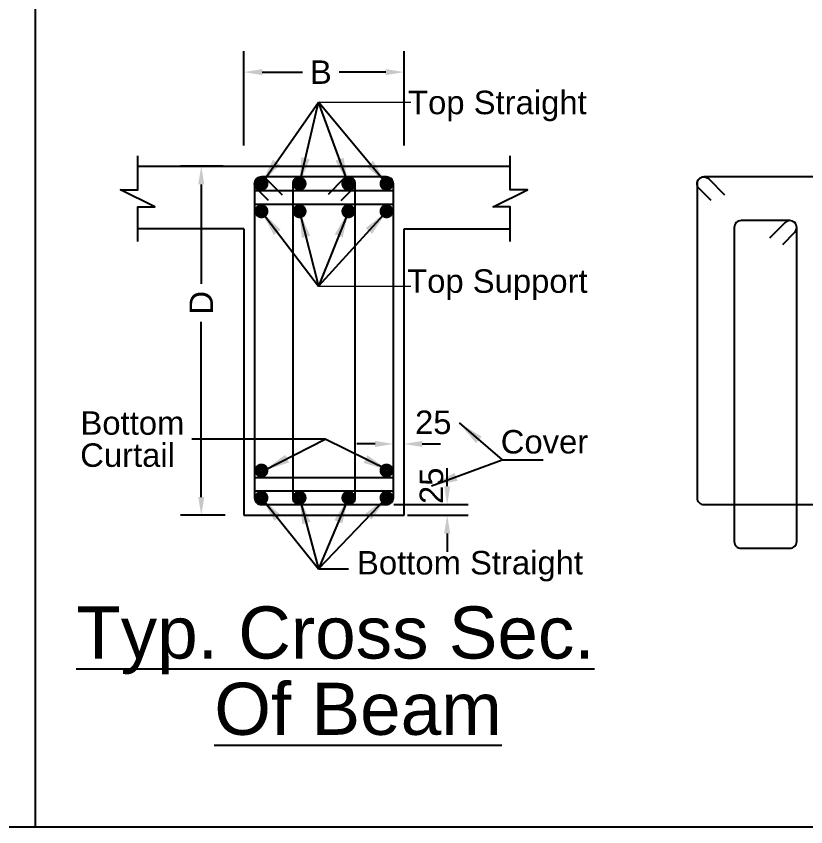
# Model space of a CAD drawing. Extents: x -100 to 77860, y -106 to 57915.
# Drawn here: x 40022 to 47588, y 31731 to 39502 of the extents above; entities that cross this region are included whole.
import ezdxf
from ezdxf.enums import TextEntityAlignment as Align

# ---------------------------------------------------------------- set-up
doc = ezdxf.new("R2010")
doc.units = 0
doc.header["$LTSCALE"] = 100
doc.header["$MEASUREMENT"] = 0
doc.header["$PDMODE"] = 3
doc.layers.get('0').update_dxf_attribs({"linetype": 'CONTINUOUS'})
doc.layers.get('DEFPOINTS').update_dxf_attribs({"linetype": 'CONTINUOUS'})
for name, color, linetype in [('3MCO', 7, 'CONTINUOUS'), ('MAIN TEXT', 6, 'CONTINUOUS'), ('TEXT', 7, 'CONTINUOUS')]:
    doc.layers.add(name, color=color, linetype=linetype)
doc.layers.add('DIM', color=252, linetype='CONTINUOUS', lineweight=13)
doc.layers.add('REINF', color=4, linetype='CONTINUOUS', lineweight=25)
doc.styles.add('ARIAL', font='arial.ttf')
doc.styles.add('ROMANS', font='romans', dxfattribs={"width": 0.8})
doc.dimstyles.new('100', dxfattribs={"dimtxt": 225, "dimasz": 175, "dimexe": 200, "dimexo": 200, "dimgap": 90, "dimtad": 1, "dimdec": 0, "dimzin": 0, "dimdsep": 46, "dimtxsty": 'ARIAL', "dimcen": 0, "dimclrd": 252, "dimclre": 252, "dimclrt": 7, "dimadec": 0, "dimazin": 0, "dimtfac": 0.004444, "dimtdec": 0, "dimtix": 1, "dimtofl": 0, "dimtmove": 2, "dimatfit": 3, "dimfxl": 0, "dimtolj": 1, "dimtzin": 0, "dimarcsym": 0})
doc.dimstyles.new('AR', dxfattribs={"dimscale": 100, "dimtxt": 2.25, "dimasz": 2.5, "dimexe": 1, "dimexo": 1, "dimgap": 1, "dimtad": 1, "dimdec": 0, "dimzin": 0, "dimdsep": 46, "dimtxsty": 'ROMANS', "dimcen": 1, "dimdle": 1, "dimclrd": 5, "dimclre": 5, "dimclrt": 3, "dimadec": 0, "dimazin": 0, "dimtfac": 1, "dimtdec": 4, "dimtmove": 0, "dimatfit": 3, "dimfxl": 0, "dimtolj": 1, "dimtzin": 0, "dimarcsym": 0})

# ---------------------------------------------------------------- blocks, each defined once
blk = doc.blocks.new('*D91')
at = {"layer": 'DEFPOINTS', "color": 0}
for p in [(43737.7, 38966), (42203.6, 38063.9), (43737.7, 38063.9)]:
    blk.add_point(p, dxfattribs=at)
at = {"layer": 'DIM', "lineweight": -2}
for p, q in [((42203.6, 38263.9), (42203.6, 39166)), ((43737.7, 38263.9), (43737.7, 39166)), ((42378.6, 38966), (42765.9, 38966)), ((43562.7, 38966), (43115.8, 38966))]:
    blk.add_line(p, q, dxfattribs=at)
at = {"layer": 'DIM'}
for points in [[(42378.6, 38995.2), (42378.6, 38936.8), (42203.6, 38966)], [(43562.7, 38936.8), (43562.7, 38995.2), (43737.7, 38966)]]:
    blk.add_solid(points, dxfattribs=at)
at = {"layer": 'DIM', "color": 7, "insert": (42940.8, 38966), "char_height": 225, "attachment_point": 5, "style": 'ARIAL'}
blk.add_mtext('\\A1;B', dxfattribs=at)
blk = doc.blocks.new('*D92')
at = {"layer": 'DEFPOINTS', "color": 0}
for p in [(41794.7, 38063.9), (42203.6, 38063.9), (42223, 34717.4)]:
    blk.add_point(p, dxfattribs=at)
at = {"layer": 'DIM', "lineweight": -2}
for p, q in [((42003.6, 38063.9), (41594.7, 38063.9)), ((41794.7, 37888.9), (41794.7, 36937.5)), ((41794.7, 34892.4), (41794.7, 36571.4)), ((42023, 34717.4), (41594.7, 34717.4))]:
    blk.add_line(p, q, dxfattribs=at)
at = {"layer": 'DIM'}
for points in [[(41823.9, 37888.9), (41765.6, 37888.9), (41794.7, 38063.9)], [(41765.6, 34892.4), (41823.9, 34892.4), (41794.7, 34717.4)]]:
    blk.add_solid(points, dxfattribs=at)
at = {"layer": 'DIM', "color": 7, "insert": (41794.7, 36754.4), "char_height": 225, "attachment_point": 5, "rotation": 90, "style": 'ARIAL'}
blk.add_mtext('\\A1;D', dxfattribs=at)
blk = doc.blocks.new('*D89')
at = {"layer": 'DEFPOINTS', "color": 0}
for p in [(43737.7, 35401.4), (43635.4, 35348.6), (43737.7, 35348.6)]:
    blk.add_point(p, dxfattribs=at)
at = {"layer": 'DIM', "lineweight": -2}
for p, q in [((43635.4, 35548.6), (43635.4, 35601.4)), ((43737.7, 35548.6), (43737.7, 35601.4)), ((43460.4, 35401.4), (43285.4, 35401.4)), ((43912.7, 35401.4), (44087.7, 35401.4))]:
    blk.add_line(p, q, dxfattribs=at)
at = {"layer": 'DIM'}
for points in [[(43460.4, 35372.2), (43460.4, 35430.6), (43635.4, 35401.4)], [(43912.7, 35430.6), (43912.7, 35372.2), (43737.7, 35401.4)]]:
    blk.add_solid(points, dxfattribs=at)
at = {"layer": 'DIM', "color": 7, "insert": (44017.9, 35607), "char_height": 225, "attachment_point": 5, "style": 'ARIAL'}
blk.add_mtext('\\A1;25', dxfattribs=at)
blk = doc.blocks.new('*D90')
at = {"layer": 'DEFPOINTS', "color": 0}
for p in [(43440.4, 34819.8), (43569.8, 34717.4), (44151.5, 34717.4)]:
    blk.add_point(p, dxfattribs=at)
at = {"layer": 'DIM', "lineweight": -2}
for p, q in [((44151.5, 34994.8), (44151.5, 35169.8)), ((43640.4, 34819.8), (44351.5, 34819.8)), ((43769.8, 34717.4), (44351.5, 34717.4)), ((44151.5, 34542.4), (44151.5, 34367.4))]:
    blk.add_line(p, q, dxfattribs=at)
at = {"layer": 'DIM'}
for points in [[(44122.3, 34994.8), (44180.6, 34994.8), (44151.5, 34819.8)], [(44180.6, 34542.4), (44122.3, 34542.4), (44151.5, 34717.4)]]:
    blk.add_solid(points, dxfattribs=at)
at = {"layer": 'DIM', "color": 7, "insert": (44001.6, 34999.7), "char_height": 225, "attachment_point": 5, "rotation": 90, "style": 'ARIAL'}
blk.add_mtext('\\A1;25', dxfattribs=at)

msp = doc.modelspace()

# ---------------------------------------------------------------- linework, layer by layer
for p, q in [((40205.4, 31730.6), (40205.4, 39992.9)), ((24956.6, 31730.6), (66724.2, 31730.6))]:
    msp.add_line(p, q)
at = {"layer": '3MCO', "linetype": 'Continuous'}
for p, q in [((41185.7, 38063.9), (44755.6, 38063.9)), ((42203.6, 37463.9), (41185.7, 37463.9)), ((42203.6, 37463.9), (42203.6, 34717.4)), ((43737.7, 34717.4), (43737.7, 37463.9)), ((43737.7, 37463.9), (44755.6, 37463.9)), ((42203.6, 34717.4), (43737.7, 34717.4))]:
    msp.add_line(p, q, dxfattribs=at)
at = {"layer": '3MCO'}
for points in [[(41185.7, 37343.6), (41185.7, 37673.3), (41350.3, 37673.3), (41021.1, 37837.9), (41185.7, 37837.9), (41185.7, 38163.8)], [(44755.6, 37343.6), (44755.6, 37673.3), (44591, 37673.3), (44920.2, 37837.9), (44755.6, 37837.9), (44755.6, 38163.8)]]:
    msp.add_lwpolyline(points, dxfattribs=at)
at = {"layer": 'DIM'}
for p, q in [((42919.5, 38678.2), (43803.5, 38678.2)), ((42919.5, 36913.5), (43803.5, 36913.5))]:
    msp.add_line(p, q, dxfattribs=at)
at = {"layer": 'REINF'}
for p, q in [((42305.9, 37829.7), (43635.4, 37829.7)), ((42305.9, 37698.7), (43635.4, 37698.7)), ((42305.9, 35080.6), (43635.4, 35080.6)), ((42305.9, 34950.6), (43635.4, 34950.6))]:
    msp.add_line(p, q, dxfattribs=at)
at = {"layer": 'REINF', "const_width": 68.6}
for points in [[(42338.6, 37896.2, 1), (42404.1, 37896.2, 1)], [(42704.1, 37896.2, 1), (42769.5, 37896.2, 1)], [(43171.8, 37896.2, 1), (43237.2, 37896.2, 1)], [(43602.7, 37896.2, -1), (43537.2, 37896.2, -1)], [(42338.6, 37631.8, 1), (42404.1, 37631.8, 1)], [(42704.1, 37631.8, 1), (42769.5, 37631.8, 1)], [(43171.8, 37631.8, 1), (43237.2, 37631.8, 1)], [(43602.7, 37631.8, -1), (43537.2, 37631.8, -1)], [(42338.6, 35146.1, 1), (42404.1, 35146.1, 1)], [(43602.7, 35146.1, -1), (43537.2, 35146.1, -1)], [(42338.6, 34885.2, -1), (42404.1, 34885.2, -1)], [(42704.1, 34885.2, -1), (42769.5, 34885.2, -1)], [(43171.8, 34885.2, -1), (43237.2, 34885.2, -1)], [(43602.7, 34885.2, 1), (43537.2, 34885.2, 1)]]:
    msp.add_lwpolyline(points, format="xyb", close=True, dxfattribs=at)
at = {"layer": 'REINF'}
for points in [[(43204.5, 37961.7), (42371.3, 37961.7, 0.414214), (42305.9, 37896.3), (42305.9, 34885.2, 0.414214), (42371.3, 34819.8), (43204.5, 34819.8, 0.414214), (43270, 34885.2), (43270, 37896.3, 0.414214)], [(43570, 37961.7), (42736.8, 37961.7, 0.414214), (42671.3, 37896.3), (42671.3, 34885.2, 0.414214), (42736.8, 34819.8), (43570, 34819.8, 0.414214), (43635.4, 34885.2), (43635.4, 37896.3, 0.414214)], [(47809.8, 37961.7), (46611.2, 37961.7, 0.414214), (46545.7, 37896.3), (46545.7, 34885.2, 0.414214), (46611.2, 34819.8), (47809.8, 34819.8, 0.414214), (47875.3, 34885.2), (47875.3, 37896.3, 0.414214)], [(47435, 37542.5), (46967.2, 37542.5, 0.414214), (46901.8, 37477.1), (46901.8, 34466.1, 0.414214), (46967.2, 34400.6), (47435, 34400.6, 0.414214), (47500.4, 34466.1), (47500.4, 37477.1, 0.414214)]]:
    msp.add_lwpolyline(points, format="xyb", close=True, dxfattribs=at)
for points in [[(42440.1, 37733.9), (42324.9, 37850.1, -1), (42417.8, 37942.3), (42569.8, 37789)], [(43135.7, 37733.9), (43251, 37850.1, 1), (43158, 37942.3), (43009.3, 37792.4)], [(46680, 37734), (46564.7, 37850.2, -1), (46657.7, 37942.4), (46809.7, 37789.1)], [(47366.2, 37314.8), (47481.4, 37431, 1), (47388.5, 37523.2), (47239.8, 37373.3)]]:
    msp.add_lwpolyline(points, format="xyb", dxfattribs=at)

# ---------------------------------------------------------------- texts
at = {"layer": 'MAIN TEXT', "style": 'ARIAL'}
for s, p in [('%%UTyp. Cross Sec.', (40596.6, 33343.5)), ('%%UOf Beam', (41919.7, 32612.2))]:
    msp.add_text(s, height=500, dxfattribs=at).set_placement(p)
at = {"layer": 'TEXT', "style": 'ARIAL'}
for s, p in [('Top Straight', (44632.3, 38647.1)), ('Top Support', (44632.3, 36930.2)), ('Bottom ', (41178.6, 35600.4)), ('Cover', (45083.6, 35422.2)), ('Curtail', (41088.6, 35298.5)), ('Bottom Straight', (44370.3, 34234.7))]:
    msp.add_text(s, height=225, dxfattribs=at).set_placement(p, align=Align.MIDDLE)

# ---------------------------------------------------------------- dimensions: what is measured, and where the dimension line sits
at = {"layer": 'DIM'}
for base, p1, p2, text, picture, middle in [((43737.7, 38966), (42203.6, 38063.9), (43737.7, 38063.9), 'B', '*D91', (42940.8, 38966)), ((43737.7, 35401.4), (43635.4, 35348.6), (43737.7, 35348.6), '25', '*D89', (44017.9, 35607))]:
    dim = msp.add_linear_dim(base=base, p1=p1, p2=p2, text=text, dimstyle='100', override={"dimtxsty": 'ARIAL', "dimclrd": 256, "dimclre": 256}, dxfattribs=at)
    dim.commit()
    dim.dimension.update_dxf_attribs({"geometry": picture, "text_midpoint": middle, "dimtype": 160})
for base, p1, p2, text, picture, middle in [((41794.7, 38063.9), (42223, 34717.4), (42203.6, 38063.9), 'D', '*D92', (41794.7, 36754.4)), ((44151.5, 34717.4), (43440.4, 34819.8), (43569.8, 34717.4), '25', '*D90', (44001.6, 34999.7))]:
    dim = msp.add_linear_dim(base=base, p1=p1, p2=p2, angle=90, text=text, dimstyle='100', override={"dimtxsty": 'ARIAL', "dimclrd": 256, "dimclre": 256}, dxfattribs=at)
    dim.commit()
    dim.dimension.update_dxf_attribs({"geometry": picture, "text_midpoint": middle, "dimtype": 160})

# ---------------------------------------------------------------- leaders
for points in [[(42371.3, 37896.2), (42919.5, 38678.2)], [(42736.8, 37896.2), (42919.5, 38678.2)], [(43570, 37896.2), (42919.5, 38678.2)], [(43204.5, 37896.2), (42919.5, 38678.2)], [(42371.3, 37628.6), (42919.5, 36913.5)], [(42736.8, 37628.6), (42919.5, 36913.5)], [(43570, 37628.6), (42919.5, 36913.5)], [(43204.5, 37628.6), (42919.5, 36913.5)], [(44264.7, 35602.7), (44678.3, 35248.5)], [(43593.5, 35146.1), (42982.4, 35446.6), (41704, 35446.6)], [(42394.9, 35146.1), (42982.4, 35446.6)], [(44001.6, 34999.7), (44678.3, 35248.5), (45070.5, 35248.5)], [(42371.3, 34885.2), (42919.5, 34204.1), (43205.3, 34204.1)], [(42736.8, 34885.2), (42919.5, 34204.1)], [(43570, 34885.2), (42919.5, 34204.1)], [(43204.5, 34885.2), (42919.5, 34204.1)]]:
    msp.add_leader(points, dimstyle='AR', override={"dimtad": 0, "dimtxsty": 'ARIAL'}, dxfattribs=at)

doc.saveas('drawing.dxf')
